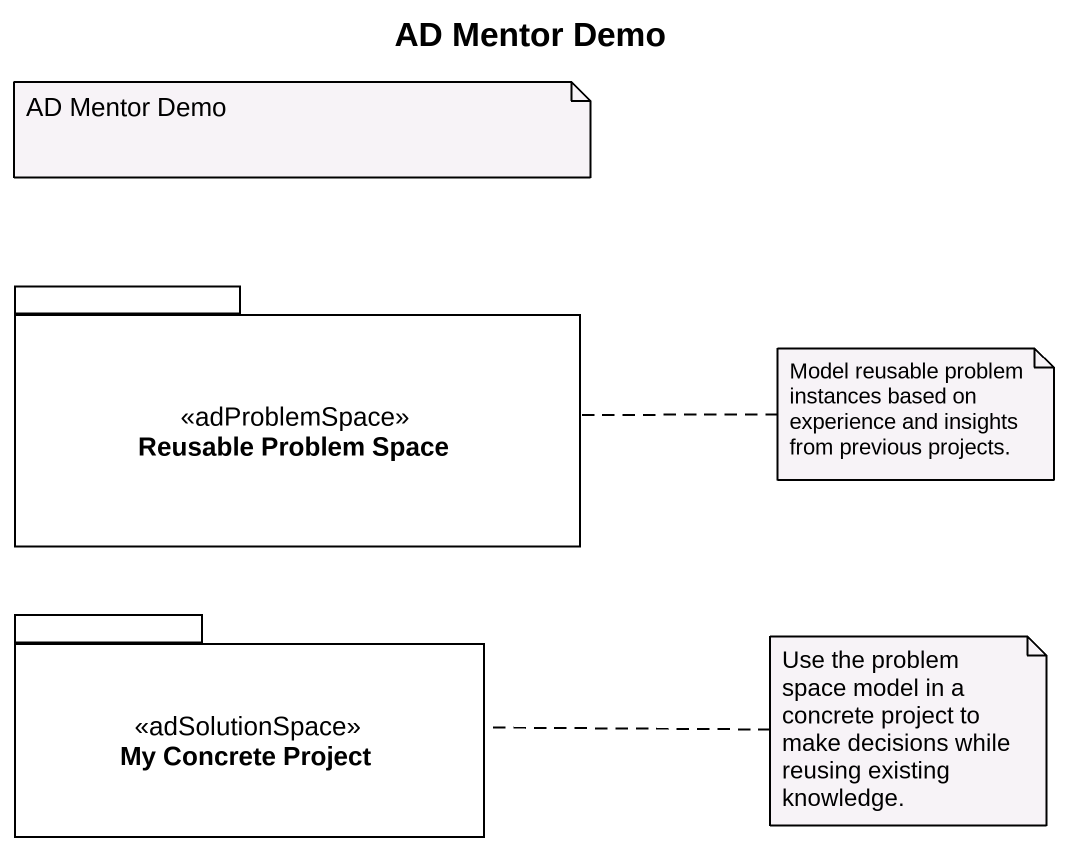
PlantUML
@startuml
title AD Mentor Demo
package "Reusable Problem Space" as Reusable_Problem_Space <<adProblemSpace>> {
}
package "My Concrete Project" as My_Concrete_Project <<adSolutionSpace>> {
}
note as N1
  AD Mentor Demo
end note
note right of Reusable_Problem_Space : Model reusable problem instances based on experience and insights from previous projects.
note right of My_Concrete_Project : Use the problem space model in a concrete project to make decisions while reusing existing knowledge.
@enduml
